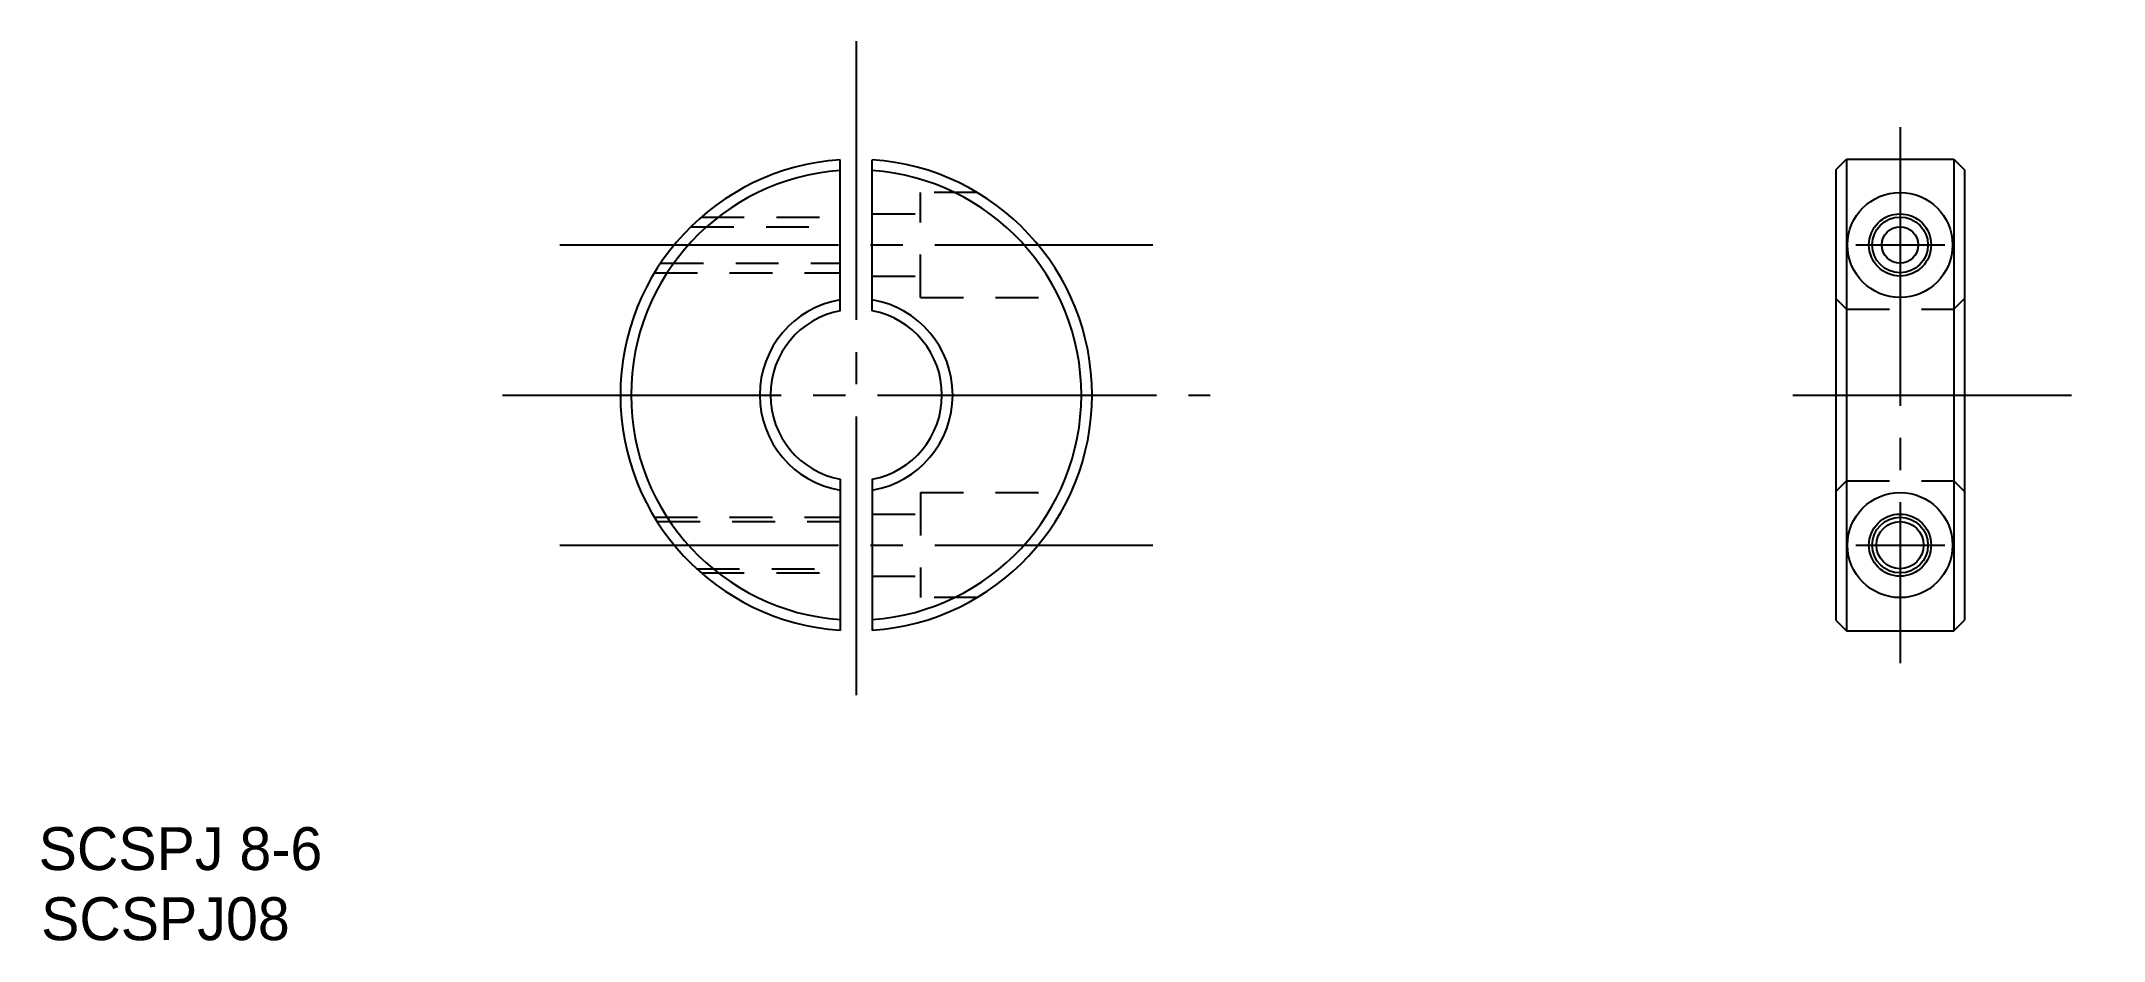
# Model space of a CAD drawing. Extents: x 85 to 181.2, y 185 to 227.
import ezdxf

# ---------------------------------------------------------------- set-up
doc = ezdxf.new("R2010")
doc.units = 0
doc.linetypes.add('CENTER', pattern=[17.5, 13, -1.5, 1.5, -1.5])
doc.linetypes.add('DASHED', pattern=[3.5, 2, -1.5])
doc.layers.get('0').update_dxf_attribs({"linetype": 'CONTINUOUS'})
doc.layers.add('CENTER', color=1, linetype='CENTER')

msp = doc.modelspace()

# ---------------------------------------------------------------- linework, layer by layer
at = {"color": 7, "linetype": 'CONTINUOUS'}
for p, q in [((122.261, 214.408), (122.261, 221.453)), ((123.761, 214.408), (123.761, 221.453)), ((168.694, 220.979), (169.194, 221.479)), ((169.194, 221.479), (174.194, 221.479)), ((169.194, 221.479), (169.194, 199.479)), ((174.194, 221.479), (174.194, 199.479)), ((174.194, 221.479), (174.694, 220.979)), ((168.694, 220.979), (168.694, 199.979)), ((174.694, 220.979), (174.694, 199.979)), ((122.261, 206.55), (122.261, 199.504)), ((123.761, 206.55), (123.761, 199.504)), ((168.694, 199.979), (169.194, 199.479)), ((169.194, 199.479), (174.194, 199.479)), ((174.194, 199.479), (174.694, 199.979))]:
    msp.add_line(p, q, dxfattribs=at)
at = {"color": 3, "linetype": 'DASHED'}
for p, q in [((128.641, 219.929), (126.011, 219.929)), ((126.011, 215.029), (126.011, 219.929)), ((115.792, 218.779), (122.261, 218.779)), ((123.761, 218.929), (126.011, 218.929)), ((115.305, 218.329), (122.261, 218.329)), ((113.89, 216.629), (122.261, 216.629)), ((113.603, 216.179), (122.261, 216.179)), ((123.761, 216.029), (126.011, 216.029)), ((126.011, 215.029), (133.025, 215.029)), ((168.694, 214.979), (169.194, 214.479)), ((174.194, 214.479), (174.694, 214.979)), ((169.194, 214.479), (174.194, 214.479)), ((126.011, 205.929), (126.011, 201.029)), ((126.011, 205.929), (133.025, 205.929)), ((168.694, 205.979), (169.194, 206.479)), ((169.194, 206.479), (174.194, 206.479)), ((174.194, 206.479), (174.694, 205.979)), ((123.761, 204.929), (126.011, 204.929)), ((113.603, 204.779), (122.261, 204.779)), ((113.727, 204.579), (122.261, 204.579)), ((115.568, 202.379), (122.261, 202.379)), ((115.792, 202.179), (122.261, 202.179)), ((123.761, 202.029), (126.011, 202.029)), ((128.641, 201.029), (126.011, 201.029))]:
    msp.add_line(p, q, dxfattribs=at)
for centre, radius in [((171.694, 217.479), 2.45), ((171.694, 217.479), 0.85), ((171.694, 203.479), 2.45), ((171.694, 203.479), 1.1)]:
    msp.add_circle(centre, radius)
at = {"color": 7, "linetype": 'CONTINUOUS'}
for centre in [(171.694, 217.479), (171.694, 203.479)]:
    msp.add_circle(centre, 1.45, dxfattribs=at)
at = {"color": 3, "linetype": 'CONTINUOUS'}
for centre in [(171.694, 217.479), (171.694, 203.479)]:
    msp.add_circle(centre, 1.3, dxfattribs=at)
at = {"color": 7, "linetype": 'CONTINUOUS'}
for radius, start, end in [(11, 93.90956, 266.09044), (11, 273.90956, 86.09044), (10.5, 94.09604, 265.90396), (10.5, 274.09604, 85.90396), (4.5, 99.59407, 260.40593), (4.5, 279.59407, 80.40593), (4, 100.80692, 259.19308), (4, 280.80692, 79.19308)]:
    msp.add_arc((123.011, 210.479), radius, start, end, dxfattribs=at)
at = {"layer": 'CENTER', "color": 1, "linetype": 'CENTER'}
for p, q in [((123.011, 226.979), (123.011, 195.979)), ((171.694, 222.979), (171.694, 197.979)), ((109.181, 217.479), (136.84, 217.479)), ((169.627, 217.479), (173.78, 217.479)), ((106.511, 210.479), (139.511, 210.479)), ((166.694, 210.479), (181.194, 210.479)), ((109.181, 203.479), (136.84, 203.479)), ((169.627, 203.479), (173.78, 203.479))]:
    msp.add_line(p, q, dxfattribs=at)

# ---------------------------------------------------------------- texts
for s, p in [('SCSPJ 8-6', (84.881, 188.324)), ('SCSPJ08', (84.997, 185.055))]:
    msp.add_text(s, height=2).set_placement(p)

doc.saveas('drawing.dxf')
